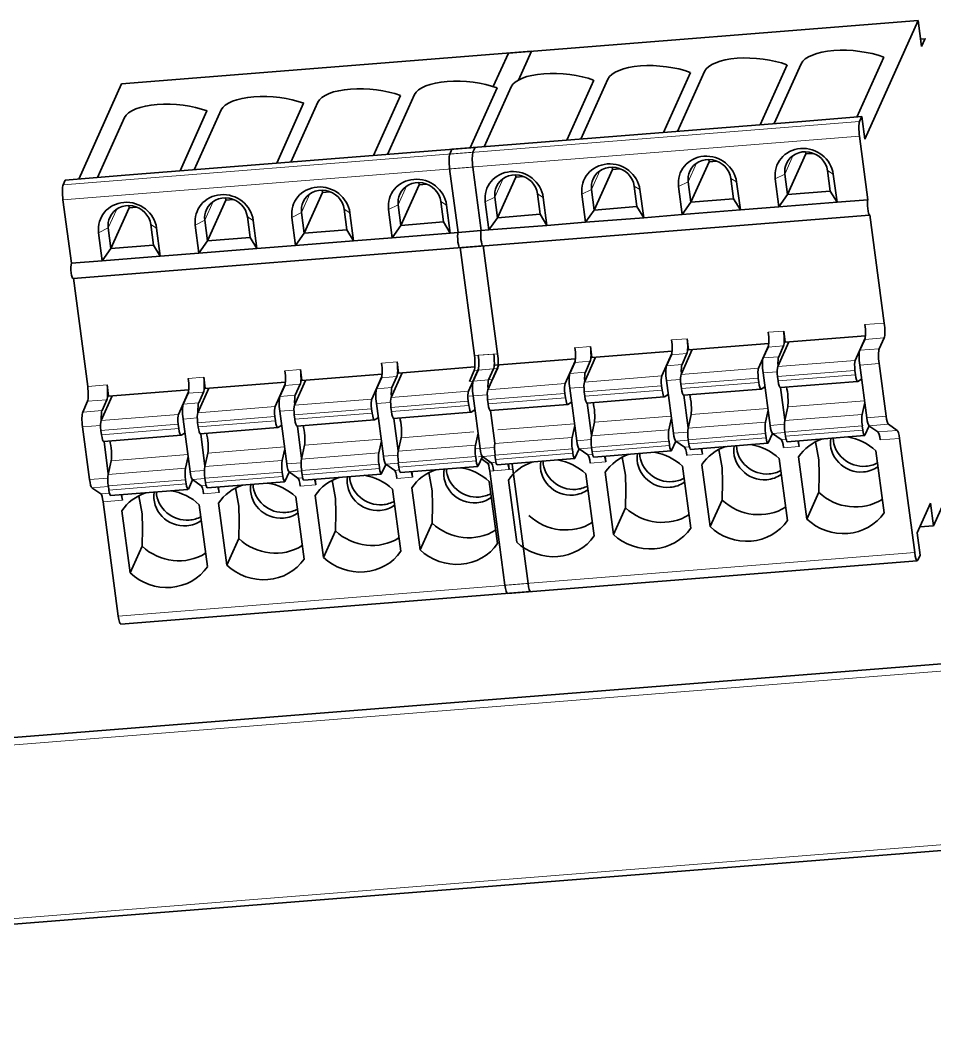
# Model space of a CAD drawing. Extents: x 0 to 297, y 0 to 210.
# Drawn here: x 199.45 to 211.06, y 67.1 to 80.03 of the extents above; entities that cross this region are included whole.
import ezdxf

# ---------------------------------------------------------------- set-up
doc = ezdxf.new("R2010")
doc.units = 0

msp = doc.modelspace()

# ---------------------------------------------------------------- linework, layer by layer
at = {"color": 7, "lineweight": 35, "ltscale": 0.130571}
for p, q in [((210.855, 80.035), (205.649, 79.62)), ((205.944, 79.644), (200.737, 79.23)), ((205.031, 77.147), (210.237, 77.561)), ((200.119, 76.756), (205.325, 77.17)), ((205.638, 72.757), (210.844, 73.172)), ((200.726, 72.367), (205.932, 72.781))]:
    msp.add_line(p, q, dxfattribs=at)
at = {"color": 7, "lineweight": 35, "ltscale": 0.041327}
msp.add_line((210.855, 80.035), (210.177, 78.527), dxfattribs=at)
at = {"color": 7, "lineweight": 35, "ltscale": 0.00837}
msp.add_line((210.855, 80.035), (210.899, 79.703), dxfattribs=at)
at = {"color": 7, "lineweight": 35, "ltscale": 0.001532}
msp.add_line((210.887, 79.798), (210.948, 79.802), dxfattribs=at)
at = {"color": 7, "lineweight": 13, "ltscale": 0.001335}
msp.add_line((210.888, 79.791), (210.941, 79.795), dxfattribs=at)
at = {"color": 7, "lineweight": 35, "ltscale": 0.00253}
msp.add_line((210.941, 79.795), (210.899, 79.703), dxfattribs=at)
at = {"color": 7, "lineweight": 35, "ltscale": 0.01169}
msp.add_line((205.649, 79.62), (205.457, 79.194), dxfattribs=at)
at = {"color": 7, "lineweight": 35, "ltscale": 0.010047}
msp.add_line((205.944, 79.644), (205.779, 79.277), dxfattribs=at)
at = {"color": 7, "lineweight": 35, "ltscale": 0.020871}
for p, q in [((210.417, 79.568), (210.074, 78.807)), ((209.189, 79.47), (208.846, 78.709)), ((209.025, 78.723), (209.368, 79.484)), ((206.733, 79.275), (206.39, 78.513)), ((206.57, 78.528), (206.912, 79.289)), ((207.961, 79.372), (207.618, 78.611)), ((207.797, 78.625), (208.14, 79.387)), ((205.505, 79.177), (205.163, 78.416)), ((205.342, 78.43), (205.684, 79.191)), ((204.277, 79.079), (203.935, 78.318)), ((204.114, 78.332), (204.456, 79.094)), ((201.658, 78.137), (202, 78.898)), ((203.049, 78.982), (202.707, 78.22)), ((202.886, 78.235), (203.228, 78.996)), ((200.43, 78.039), (200.772, 78.801)), ((201.821, 78.884), (201.479, 78.123))]:
    msp.add_line(p, q, dxfattribs=at)
at = {"color": 7, "lineweight": 35, "ltscale": 0.033153}
msp.add_line((200.737, 79.23), (200.193, 78.02), dxfattribs=at)
at = {"color": 7, "lineweight": 35, "ltscale": 0.019093}
for p, q in [((210.139, 78.812), (209.378, 78.751)), ((205.227, 78.421), (204.466, 78.36)), ((205.694, 78.458), (204.933, 78.397)), ((200.782, 78.067), (200.021, 78.007))]:
    msp.add_line(p, q, dxfattribs=at)
at = {"color": 7, "lineweight": 35, "ltscale": 0.001687}
for p, q in [((210.111, 78.75), (210.139, 78.812)), ((204.933, 78.397), (204.905, 78.336)), ((205.2, 78.359), (205.227, 78.421)), ((200.021, 78.007), (199.993, 77.945)), ((210.879, 73.241), (210.851, 73.179))]:
    msp.add_line(p, q, dxfattribs=at)
at = {"color": 7, "lineweight": 35, "ltscale": 0.007175}
for p, q in [((210.177, 78.527), (210.139, 78.812)), ((210.879, 73.241), (210.841, 73.525))]:
    msp.add_line(p, q, dxfattribs=at)
at = {"color": 7, "lineweight": 13, "ltscale": 0.130571}
for p, q in [((204.905, 78.336), (210.111, 78.75)), ((204.903, 78.148), (210.11, 78.562)), ((199.993, 77.945), (205.2, 78.359)), ((199.991, 77.757), (205.198, 78.171)), ((210.811, 73.275), (205.605, 72.861)), ((205.9, 72.884), (200.693, 72.47))]:
    msp.add_line(p, q, dxfattribs=at)
at = {"color": 7, "lineweight": 35, "ltscale": 0.030795}
for p, q in [((208.15, 78.653), (206.922, 78.556)), ((209.378, 78.751), (208.15, 78.653)), ((206.922, 78.556), (205.694, 78.458)), ((203.238, 78.263), (202.01, 78.165)), ((204.466, 78.36), (203.238, 78.263)), ((202.01, 78.165), (200.782, 78.067))]:
    msp.add_line(p, q, dxfattribs=at)
at = {"color": 7, "lineweight": 35, "ltscale": 0.020328}
for p, q in [((210.217, 77.756), (210.11, 78.562)), ((204.903, 78.148), (205.01, 77.342)), ((205.305, 77.365), (205.198, 78.171)), ((199.991, 77.757), (200.098, 76.951))]:
    msp.add_line(p, q, dxfattribs=at)
at = {"color": 7, "lineweight": 35, "ltscale": 0.014142}
for p, q in [((207.969, 77.724), (208.201, 78.24)), ((209.197, 77.822), (209.429, 78.338)), ((206.741, 77.626), (206.973, 78.142)), ((205.513, 77.529), (205.745, 78.045)), ((204.285, 77.431), (204.517, 77.947)), ((201.829, 77.236), (202.061, 77.751)), ((203.057, 77.333), (203.289, 77.849)), ((200.601, 77.138), (200.833, 77.654))]:
    msp.add_line(p, q, dxfattribs=at)
at = {"color": 7, "lineweight": 35, "ltscale": 0.000706914}
for p, q in [((208.197, 78.268), (208.201, 78.24)), ((209.425, 78.366), (209.429, 78.338)), ((205.741, 78.073), (205.745, 78.045)), ((204.513, 77.975), (204.517, 77.947)), ((202.057, 77.78), (202.061, 77.751)), ((200.829, 77.682), (200.833, 77.654))]:
    msp.add_line(p, q, dxfattribs=at)
at = {"color": 7, "lineweight": 35, "ltscale": 0.002438}
for p, q in [((208.201, 78.24), (208.298, 78.248)), ((209.429, 78.338), (209.526, 78.345)), ((206.973, 78.142), (207.07, 78.15)), ((205.745, 78.045), (205.842, 78.052)), ((203.289, 77.849), (203.386, 77.857)), ((204.517, 77.947), (204.614, 77.955)), ((202.061, 77.751), (202.158, 77.759)), ((200.833, 77.654), (200.93, 77.662))]:
    msp.add_line(p, q, dxfattribs=at)
at = {"color": 7, "lineweight": 13, "ltscale": 0.006523}
for p, q in [((209.269, 78.321), (209.162, 78.083)), ((206.813, 78.125), (206.706, 77.887)), ((208.041, 78.223), (207.934, 77.985)), ((205.585, 78.027), (205.478, 77.789)), ((204.357, 77.93), (204.25, 77.692)), ((201.901, 77.734), (201.794, 77.496)), ((203.129, 77.832), (203.022, 77.594)), ((200.674, 77.637), (200.566, 77.399))]:
    msp.add_line(p, q, dxfattribs=at)
at = {"color": 7, "lineweight": 35, "ltscale": 0.000706725}
msp.add_line((206.969, 78.17), (206.973, 78.142), dxfattribs=at)
at = {"color": 7, "lineweight": 13, "ltscale": 0.002177}
for p, q in [((209.776, 78.08), (209.702, 78.126)), ((208.548, 77.982), (208.474, 78.028)), ((207.321, 77.885), (207.246, 77.93)), ((204.865, 77.689), (204.79, 77.735)), ((206.093, 77.787), (206.018, 77.832)), ((203.637, 77.592), (203.563, 77.637)), ((202.409, 77.494), (202.335, 77.539)), ((201.181, 77.396), (201.107, 77.442))]:
    msp.add_line(p, q, dxfattribs=at)
at = {"color": 7, "lineweight": 35, "ltscale": 0.006577}
for p, q in [((209.737, 77.865), (209.702, 78.126)), ((207.969, 77.724), (207.934, 77.985)), ((208.509, 77.767), (208.474, 78.028)), ((209.197, 77.822), (209.162, 78.083)), ((206.741, 77.626), (206.706, 77.887)), ((207.281, 77.669), (207.246, 77.93)), ((204.825, 77.474), (204.79, 77.735)), ((205.513, 77.529), (205.478, 77.789)), ((206.053, 77.572), (206.018, 77.832)), ((203.057, 77.333), (203.022, 77.594)), ((203.597, 77.376), (203.563, 77.637)), ((204.285, 77.431), (204.25, 77.692)), ((201.829, 77.236), (201.794, 77.496)), ((202.369, 77.279), (202.335, 77.539)), ((201.141, 77.181), (201.107, 77.442))]:
    msp.add_line(p, q, dxfattribs=at)
at = {"color": 7, "lineweight": 13, "ltscale": 0.003416}
for p, q in [((207.934, 77.985), (207.812, 77.924)), ((209.162, 78.083), (209.04, 78.021)), ((206.706, 77.887), (206.584, 77.826)), ((205.478, 77.789), (205.356, 77.728)), ((203.022, 77.594), (202.9, 77.533)), ((204.25, 77.692), (204.128, 77.631)), ((201.794, 77.496), (201.672, 77.435)), ((200.566, 77.399), (200.444, 77.338))]:
    msp.add_line(p, q, dxfattribs=at)
at = {"color": 7, "lineweight": 35, "ltscale": 0.008968}
for p, q in [((208.548, 77.982), (208.596, 77.627)), ((209.087, 77.666), (209.04, 78.021)), ((209.776, 78.08), (209.824, 77.724)), ((207.321, 77.885), (207.368, 77.529)), ((207.859, 77.568), (207.812, 77.924)), ((205.403, 77.373), (205.356, 77.728)), ((206.093, 77.787), (206.14, 77.431)), ((206.631, 77.47), (206.584, 77.826)), ((203.637, 77.592), (203.684, 77.236)), ((204.175, 77.275), (204.128, 77.631)), ((204.865, 77.689), (204.912, 77.334)), ((202.409, 77.494), (202.456, 77.138)), ((202.947, 77.177), (202.9, 77.533)), ((200.491, 76.982), (200.444, 77.338)), ((201.181, 77.396), (201.228, 77.041)), ((201.719, 77.08), (201.672, 77.435))]:
    msp.add_line(p, q, dxfattribs=at)
at = {"color": 7, "lineweight": 35, "ltscale": 0.000706675}
msp.add_line((203.285, 77.877), (203.289, 77.849), dxfattribs=at)
at = {"color": 7, "lineweight": 35, "ltscale": 0.01355}
for p, q in [((209.737, 77.865), (209.197, 77.822)), ((208.509, 77.767), (207.969, 77.724)), ((207.281, 77.669), (206.741, 77.626)), ((204.825, 77.474), (204.285, 77.431)), ((206.053, 77.572), (205.513, 77.529)), ((203.597, 77.376), (203.057, 77.333)), ((202.369, 77.279), (201.829, 77.236)), ((201.141, 77.181), (200.601, 77.138))]:
    msp.add_line(p, q, dxfattribs=at)
at = {"color": 7, "lineweight": 35, "ltscale": 0.004125}
for p, q in [((209.824, 77.724), (209.737, 77.865)), ((208.596, 77.627), (208.509, 77.767)), ((207.368, 77.529), (207.281, 77.669)), ((204.912, 77.334), (204.825, 77.474)), ((206.14, 77.431), (206.053, 77.572)), ((203.684, 77.236), (203.597, 77.376)), ((202.456, 77.138), (202.369, 77.279)), ((201.228, 77.041), (201.141, 77.181))]:
    msp.add_line(p, q, dxfattribs=at)
at = {"color": 7, "lineweight": 35, "ltscale": 0.004765}
for p, q in [((207.969, 77.724), (207.859, 77.568)), ((209.197, 77.822), (209.087, 77.666)), ((206.741, 77.626), (206.631, 77.47)), ((205.513, 77.529), (205.403, 77.373)), ((203.057, 77.333), (202.947, 77.177)), ((204.285, 77.431), (204.175, 77.275)), ((201.829, 77.236), (201.719, 77.08)), ((200.601, 77.138), (200.491, 76.982))]:
    msp.add_line(p, q, dxfattribs=at)
at = {"color": 7, "lineweight": 35, "ltscale": 0.018477}
for p, q in [((209.824, 77.724), (209.087, 77.666)), ((208.596, 77.627), (207.859, 77.568)), ((207.368, 77.529), (206.631, 77.47)), ((204.912, 77.334), (204.175, 77.275)), ((206.14, 77.431), (205.403, 77.373)), ((203.684, 77.236), (202.947, 77.177)), ((202.456, 77.138), (201.719, 77.08)), ((201.228, 77.041), (200.491, 76.982))]:
    msp.add_line(p, q, dxfattribs=at)
at = {"color": 7, "lineweight": 35, "ltscale": 0.009854}
for p, q in [((209.824, 77.724), (210.217, 77.756)), ((204.912, 77.334), (205.305, 77.365)), ((205.01, 77.342), (205.403, 77.373))]:
    msp.add_line(p, q, dxfattribs=at)
at = {"color": 7, "lineweight": 35, "ltscale": 0.012318}
for p, q in [((208.596, 77.627), (209.087, 77.666)), ((206.14, 77.431), (206.631, 77.47)), ((207.368, 77.529), (207.859, 77.568)), ((203.684, 77.236), (204.175, 77.275)), ((201.228, 77.041), (201.719, 77.08)), ((202.456, 77.138), (202.947, 77.177))]:
    msp.add_line(p, q, dxfattribs=at)
at = {"color": 7, "lineweight": 35, "ltscale": 0.034677}
for p, q in [((210.242, 77.566), (210.424, 76.191)), ((205.218, 75.777), (205.035, 77.152)), ((205.33, 77.175), (205.513, 75.8)), ((200.306, 75.386), (200.124, 76.761))]:
    msp.add_line(p, q, dxfattribs=at)
at = {"color": 7, "lineweight": 35, "ltscale": 0.006576}
msp.add_line((200.601, 77.138), (200.566, 77.399), dxfattribs=at)
at = {"color": 7, "lineweight": 35, "ltscale": 0.009855}
msp.add_line((200.098, 76.951), (200.491, 76.982), dxfattribs=at)
at = {"color": 7, "lineweight": 13, "ltscale": 0.006159}
for p, q in [((210.179, 76.172), (210.424, 76.191)), ((210.177, 75.983), (210.422, 76.003)), ((205.463, 75.796), (205.218, 75.777)), ((205.267, 75.781), (205.513, 75.8)), ((210.36, 75.864), (210.115, 75.845)), ((210.113, 75.656), (210.358, 75.676)), ((205.462, 75.608), (205.216, 75.588)), ((205.265, 75.592), (205.511, 75.612)), ((200.552, 75.406), (200.306, 75.386)), ((205.154, 75.45), (205.399, 75.47)), ((205.448, 75.473), (205.203, 75.454)), ((200.55, 75.217), (200.304, 75.198)), ((200.242, 75.059), (200.488, 75.079)), ((210.447, 75.008), (210.201, 74.988)), ((210.23, 74.886), (210.476, 74.905)), ((210.344, 74.808), (210.59, 74.828)), ((210.373, 74.706), (210.619, 74.725)), ((205.412, 74.311), (205.658, 74.331)), ((205.462, 74.315), (205.707, 74.335)), ((200.501, 73.92), (200.746, 73.94))]:
    msp.add_line(p, q, dxfattribs=at)
at = {"color": 7, "lineweight": 13, "ltscale": 0.004927}
for p, q in [((209.147, 76.089), (208.951, 76.074)), ((207.919, 75.992), (207.723, 75.976)), ((206.691, 75.894), (206.495, 75.878)), ((207.917, 75.803), (207.721, 75.788)), ((209.145, 75.901), (208.949, 75.885)), ((204.236, 75.699), (204.039, 75.683)), ((206.689, 75.706), (206.493, 75.69)), ((207.659, 75.649), (207.855, 75.665)), ((208.887, 75.747), (209.083, 75.763)), ((203.008, 75.601), (202.811, 75.585)), ((206.431, 75.552), (206.627, 75.567)), ((201.78, 75.503), (201.583, 75.488)), ((203.006, 75.413), (202.809, 75.397)), ((204.234, 75.51), (204.037, 75.495)), ((201.778, 75.315), (201.581, 75.299)), ((202.747, 75.259), (202.943, 75.274)), ((203.975, 75.356), (204.171, 75.372)), ((201.519, 75.161), (201.716, 75.176)), ((209.145, 74.608), (209.342, 74.624)), ((207.917, 74.511), (208.114, 74.526)), ((206.689, 74.413), (206.886, 74.428)), ((204.234, 74.217), (204.43, 74.233)), ((203.006, 74.12), (203.202, 74.135)), ((201.778, 74.022), (201.974, 74.038))]:
    msp.add_line(p, q, dxfattribs=at)
at = {"color": 7, "lineweight": 35, "ltscale": 0.003587}
for p, q in [((209.147, 76.089), (209.166, 75.947)), ((207.919, 75.992), (207.938, 75.85)), ((206.691, 75.894), (206.71, 75.752)), ((204.236, 75.699), (204.254, 75.556)), ((203.008, 75.601), (203.026, 75.459)), ((200.552, 75.406), (200.571, 75.263)), ((201.78, 75.503), (201.799, 75.361))]:
    msp.add_line(p, q, dxfattribs=at)
at = {"color": 7, "lineweight": 35, "ltscale": 0.02555}
for p, q in [((208.957, 75.931), (207.938, 75.85)), ((210.185, 76.028), (209.166, 75.947)), ((207.729, 75.833), (206.71, 75.752)), ((204.045, 75.54), (203.026, 75.459)), ((202.817, 75.442), (201.799, 75.361)), ((201.589, 75.344), (200.571, 75.263))]:
    msp.add_line(p, q, dxfattribs=at)
at = {"color": 7, "lineweight": 35, "ltscale": 0.008612}
for p, q in [((209.071, 75.637), (209.212, 75.951)), ((207.843, 75.539), (207.984, 75.853)), ((205.387, 75.344), (205.528, 75.658)), ((206.756, 75.756), (206.615, 75.441)), ((204.159, 75.246), (204.3, 75.56)), ((202.931, 75.148), (203.073, 75.462)), ((200.475, 74.953), (200.617, 75.267)), ((201.845, 75.365), (201.703, 75.051))]:
    msp.add_line(p, q, dxfattribs=at)
at = {"color": 7, "lineweight": 35, "ltscale": 0.007815}
for p, q in [((210.053, 75.715), (210.181, 76)), ((207.597, 75.52), (207.726, 75.805)), ((208.825, 75.617), (208.953, 75.902)), ((206.369, 75.422), (206.498, 75.707)), ((205.141, 75.324), (205.27, 75.609)), ((202.686, 75.129), (202.814, 75.414)), ((203.914, 75.226), (204.042, 75.511)), ((201.458, 75.031), (201.586, 75.316))]:
    msp.add_line(p, q, dxfattribs=at)
at = {"color": 7, "lineweight": 35, "ltscale": 0.003795}
for p, q in [((210.177, 75.983), (210.115, 75.845)), ((210.422, 76.003), (210.36, 75.864)), ((207.721, 75.788), (207.659, 75.649)), ((207.855, 75.665), (207.917, 75.803)), ((209.083, 75.763), (209.145, 75.901)), ((206.627, 75.567), (206.689, 75.706)), ((205.265, 75.592), (205.203, 75.454)), ((205.399, 75.47), (205.462, 75.608)), ((205.511, 75.612), (205.448, 75.473)), ((202.809, 75.397), (202.747, 75.259)), ((202.943, 75.274), (203.006, 75.413)), ((204.037, 75.495), (203.975, 75.356)), ((204.171, 75.372), (204.234, 75.51)), ((201.581, 75.299), (201.519, 75.161)), ((201.716, 75.176), (201.778, 75.315)), ((200.242, 75.059), (200.304, 75.198))]:
    msp.add_line(p, q, dxfattribs=at)
at = {"color": 7, "lineweight": 35, "ltscale": 0.003796}
for p, q in [((208.949, 75.885), (208.887, 75.747)), ((206.493, 75.69), (206.431, 75.552)), ((205.154, 75.45), (205.216, 75.588)), ((200.488, 75.079), (200.55, 75.217))]:
    msp.add_line(p, q, dxfattribs=at)
at = {"color": 7, "lineweight": 35, "ltscale": 0.025549}
msp.add_line((206.501, 75.735), (205.482, 75.654), dxfattribs=at)
at = {"color": 7, "lineweight": 13, "ltscale": 0.024636}
for p, q in [((209.071, 75.637), (210.053, 75.715)), ((207.843, 75.539), (208.825, 75.617)), ((209.07, 75.511), (210.052, 75.589)), ((209.077, 75.457), (210.059, 75.535)), ((205.387, 75.344), (206.369, 75.422)), ((206.614, 75.316), (207.596, 75.394)), ((206.615, 75.441), (207.597, 75.52)), ((207.842, 75.413), (208.824, 75.492)), ((207.849, 75.359), (208.831, 75.437)), ((204.159, 75.246), (205.141, 75.324)), ((205.386, 75.218), (206.368, 75.296)), ((206.621, 75.261), (207.603, 75.34)), ((202.931, 75.148), (203.914, 75.226)), ((204.158, 75.12), (205.14, 75.199)), ((204.165, 75.066), (205.147, 75.144)), ((205.393, 75.164), (206.375, 75.242)), ((200.475, 74.953), (201.458, 75.031)), ((201.703, 75.051), (202.686, 75.129)), ((202.93, 75.023), (203.912, 75.101)), ((202.937, 74.968), (203.919, 75.046)), ((210.144, 75.031), (209.161, 74.953)), ((200.474, 74.827), (201.456, 74.905)), ((201.702, 74.925), (202.684, 75.003)), ((201.709, 74.871), (202.692, 74.949)), ((208.916, 74.933), (207.933, 74.855)), ((210.145, 74.885), (209.163, 74.807)), ((200.481, 74.773), (201.464, 74.851)), ((207.688, 74.836), (206.705, 74.757)), ((208.917, 74.787), (207.935, 74.709)), ((210.153, 74.831), (209.17, 74.753)), ((205.232, 74.64), (204.25, 74.562)), ((206.46, 74.738), (205.477, 74.66)), ((207.69, 74.69), (206.707, 74.612)), ((207.697, 74.635), (206.714, 74.557)), ((208.925, 74.733), (207.942, 74.655)), ((204.004, 74.542), (203.022, 74.464)), ((205.234, 74.494), (204.251, 74.416)), ((206.462, 74.592), (205.479, 74.514)), ((206.469, 74.538), (205.486, 74.459)), ((202.776, 74.445), (201.794, 74.367)), ((204.006, 74.397), (203.023, 74.318)), ((205.241, 74.44), (204.259, 74.362)), ((201.548, 74.347), (200.566, 74.269)), ((202.778, 74.299), (201.795, 74.221)), ((202.785, 74.244), (201.803, 74.166)), ((204.013, 74.342), (203.031, 74.264)), ((201.55, 74.201), (200.568, 74.123)), ((201.557, 74.147), (200.575, 74.069))]:
    msp.add_line(p, q, dxfattribs=at)
at = {"color": 7, "lineweight": 35, "ltscale": 0.016853}
for p, q in [((210.113, 75.656), (210.201, 74.988)), ((210.358, 75.676), (210.447, 75.008)), ((208.973, 74.89), (208.885, 75.559)), ((207.745, 74.793), (207.657, 75.461)), ((205.201, 75.266), (205.29, 74.597)), ((206.518, 74.695), (206.429, 75.363)), ((204.062, 74.5), (203.973, 75.168)), ((202.834, 74.402), (202.745, 75.07)), ((201.606, 74.304), (201.517, 74.972)), ((200.329, 74.203), (200.24, 74.871))]:
    msp.add_line(p, q, dxfattribs=at)
at = {"color": 7, "lineweight": 35, "ltscale": 0.024317}
msp.add_line((205.224, 75.634), (204.254, 75.556), dxfattribs=at)
at = {"color": 7, "lineweight": 13, "ltscale": 0.004516}
for p, q in [((208.885, 75.559), (209.065, 75.573)), ((207.657, 75.461), (207.837, 75.475)), ((205.201, 75.266), (205.381, 75.28)), ((206.429, 75.363), (206.609, 75.378)), ((203.973, 75.168), (204.153, 75.182)), ((202.745, 75.07), (202.925, 75.084)), ((201.517, 74.972), (201.697, 74.987))]:
    msp.add_line(p, q, dxfattribs=at)
at = {"color": 7, "lineweight": 35, "ltscale": 0.001372}
for p, q in [((210.059, 75.535), (210.052, 75.589)), ((207.603, 75.34), (207.596, 75.394)), ((207.842, 75.413), (207.849, 75.359)), ((208.831, 75.437), (208.824, 75.492)), ((209.07, 75.511), (209.077, 75.457)), ((206.375, 75.242), (206.368, 75.296)), ((206.614, 75.316), (206.621, 75.261)), ((205.386, 75.218), (205.393, 75.164)), ((202.93, 75.023), (202.937, 74.968)), ((203.919, 75.046), (203.912, 75.101)), ((204.158, 75.12), (204.165, 75.066)), ((201.702, 74.925), (201.709, 74.871)), ((202.692, 74.949), (202.684, 75.003)), ((210.153, 74.831), (210.145, 74.885)), ((208.925, 74.733), (208.917, 74.787)), ((209.163, 74.807), (209.17, 74.753)), ((207.697, 74.635), (207.69, 74.69)), ((207.935, 74.709), (207.942, 74.655)), ((205.479, 74.514), (205.486, 74.459)), ((206.469, 74.538), (206.462, 74.592)), ((206.707, 74.612), (206.714, 74.557)), ((204.013, 74.342), (204.006, 74.397)), ((202.785, 74.244), (202.778, 74.299)), ((203.023, 74.318), (203.031, 74.264)), ((201.557, 74.147), (201.55, 74.201)), ((201.795, 74.221), (201.803, 74.166))]:
    msp.add_line(p, q, dxfattribs=at)
at = {"color": 7, "lineweight": 35, "ltscale": 0.024636}
for p, q in [((209.104, 75.371), (210.086, 75.449)), ((207.876, 75.273), (208.858, 75.351)), ((205.42, 75.078), (206.403, 75.156)), ((206.648, 75.175), (207.63, 75.253)), ((204.192, 74.98), (205.175, 75.058)), ((202.964, 74.882), (203.947, 74.96)), ((200.509, 74.687), (201.491, 74.765)), ((201.736, 74.784), (202.719, 74.863)), ((209.192, 74.684), (210.174, 74.762)), ((207.964, 74.586), (208.946, 74.664)), ((206.736, 74.488), (207.719, 74.566)), ((204.28, 74.293), (205.263, 74.371)), ((205.508, 74.391), (206.491, 74.469)), ((203.052, 74.195), (204.035, 74.273)), ((201.824, 74.097), (202.807, 74.176)), ((200.597, 74), (201.579, 74.078))]:
    msp.add_line(p, q, dxfattribs=at)
at = {"color": 7, "lineweight": 35, "ltscale": 0.0014}
for p, q in [((210.136, 75.478), (210.088, 75.449)), ((207.68, 75.282), (207.632, 75.254)), ((208.908, 75.38), (208.86, 75.352)), ((206.453, 75.185), (206.404, 75.156)), ((205.225, 75.087), (205.176, 75.059)), ((202.769, 74.891), (202.72, 74.863)), ((203.997, 74.989), (203.948, 74.961)), ((201.541, 74.794), (201.493, 74.765))]:
    msp.add_line(p, q, dxfattribs=at)
at = {"color": 7, "lineweight": 13, "ltscale": 0.005748}
for p, q in [((205.152, 75.262), (205.381, 75.28)), ((200.24, 74.871), (200.469, 74.889))]:
    msp.add_line(p, q, dxfattribs=at)
at = {"color": 7, "lineweight": 35, "ltscale": 0.010368}
for p, q in [((207.935, 74.862), (207.88, 75.273)), ((209.163, 74.96), (209.108, 75.371)), ((206.707, 74.764), (206.652, 75.176)), ((205.479, 74.667), (205.424, 75.078)), ((203.023, 74.471), (202.969, 74.882)), ((204.251, 74.569), (204.196, 74.98)), ((201.795, 74.374), (201.741, 74.785)), ((200.567, 74.276), (200.513, 74.687))]:
    msp.add_line(p, q, dxfattribs=at)
at = {"color": 7, "lineweight": 13}
for p, q in [((253.482, 75.137), (180.789, 69.353)), ((181.079, 67.172), (253.772, 72.955))]:
    msp.add_line(p, q, dxfattribs=at)
at = {"color": 7, "lineweight": 35, "ltscale": 0.001371}
for p, q in [((205.147, 75.144), (205.14, 75.199)), ((201.464, 74.851), (201.456, 74.905)), ((200.474, 74.827), (200.481, 74.773)), ((205.241, 74.44), (205.234, 74.494)), ((204.251, 74.416), (204.259, 74.362)), ((200.568, 74.123), (200.575, 74.069))]:
    msp.add_line(p, q, dxfattribs=at)
at = {"color": 7, "lineweight": 13, "ltscale": 0.02444}
for p, q in [((210.173, 75.204), (209.198, 75.126)), ((207.717, 75.008), (206.742, 74.931)), ((208.945, 75.106), (207.97, 75.028)), ((206.489, 74.91), (205.514, 74.833)), ((202.805, 74.617), (201.831, 74.54)), ((204.033, 74.715), (203.059, 74.638)), ((201.577, 74.52), (200.603, 74.442))]:
    msp.add_line(p, q, dxfattribs=at)
at = {"color": 7, "lineweight": 35, "ltscale": 0.003846}
for p, q in [((210.144, 75.031), (210.176, 75.181)), ((208.916, 74.933), (208.948, 75.084)), ((206.46, 74.738), (206.492, 74.888)), ((207.688, 74.836), (207.72, 74.986)), ((205.232, 74.64), (205.264, 74.791)), ((202.776, 74.445), (202.808, 74.595))]:
    msp.add_line(p, q, dxfattribs=at)
at = {"color": 7, "lineweight": 35, "ltscale": 0.004429}
for p, q in [((207.97, 75.028), (207.933, 74.855)), ((206.742, 74.931), (206.705, 74.757)), ((203.059, 74.638), (203.022, 74.464)), ((204.286, 74.735), (204.25, 74.562)), ((201.831, 74.54), (201.794, 74.367)), ((200.603, 74.442), (200.566, 74.269))]:
    msp.add_line(p, q, dxfattribs=at)
at = {"color": 7, "lineweight": 35, "ltscale": 0.004428}
msp.add_line((209.198, 75.126), (209.161, 74.953), dxfattribs=at)
at = {"color": 7, "lineweight": 35}
for p, q in [((249.786, 74.938), (184.46, 69.741)), ((253.793, 72.887), (181.1, 67.103))]:
    msp.add_line(p, q, dxfattribs=at)
at = {"color": 7, "lineweight": 13, "ltscale": 0.004604}
for p, q in [((209.157, 74.905), (208.973, 74.89)), ((207.929, 74.807), (207.745, 74.793)), ((206.701, 74.71), (206.518, 74.695)), ((204.245, 74.514), (204.062, 74.5)), ((205.473, 74.612), (205.29, 74.597)), ((203.017, 74.416), (202.834, 74.402)), ((201.789, 74.319), (201.606, 74.304))]:
    msp.add_line(p, q, dxfattribs=at)
at = {"color": 7, "lineweight": 35, "ltscale": 0.003235}
for p, q in [((210.179, 74.767), (210.232, 74.885)), ((208.951, 74.669), (209.004, 74.787)), ((206.495, 74.474), (206.548, 74.592)), ((204.039, 74.278), (204.092, 74.396)), ((202.865, 74.298), (202.811, 74.18)), ((201.584, 74.083), (201.637, 74.201))]:
    msp.add_line(p, q, dxfattribs=at)
at = {"color": 7, "lineweight": 35, "ltscale": 0.003442}
for p, q in [((210.23, 74.886), (210.344, 74.808)), ((210.476, 74.905), (210.59, 74.828)), ((209.116, 74.71), (209.003, 74.788)), ((207.888, 74.613), (207.775, 74.69)), ((205.319, 74.495), (205.432, 74.417)), ((206.66, 74.515), (206.547, 74.593)), ((204.205, 74.32), (204.091, 74.397)), ((202.977, 74.222), (202.863, 74.3)), ((200.472, 74.023), (200.358, 74.1)), ((201.749, 74.124), (201.635, 74.202))]:
    msp.add_line(p, q, dxfattribs=at)
at = {"color": 7, "lineweight": 35, "ltscale": 0.034791}
msp.add_line((211.048, 73.617), (211.619, 74.886), dxfattribs=at)
at = {"color": 7, "lineweight": 13, "ltscale": 0.023208}
msp.add_line((205.212, 74.809), (204.286, 74.735), dxfattribs=at)
at = {"color": 7, "lineweight": 13, "ltscale": 0.004046}
for p, q in [((209.164, 74.801), (209.003, 74.788)), ((207.936, 74.703), (207.775, 74.69)), ((205.319, 74.495), (205.48, 74.508)), ((203.024, 74.312), (202.863, 74.3))]:
    msp.add_line(p, q, dxfattribs=at)
at = {"color": 7, "lineweight": 35, "ltscale": 0.003845}
for p, q in [((204.004, 74.542), (204.036, 74.693)), ((201.548, 74.347), (201.58, 74.497))]:
    msp.add_line(p, q, dxfattribs=at)
at = {"color": 7, "lineweight": 35, "ltscale": 0.003236}
for p, q in [((207.776, 74.689), (207.723, 74.571)), ((205.267, 74.376), (205.32, 74.494))]:
    msp.add_line(p, q, dxfattribs=at)
at = {"color": 7, "lineweight": 13, "ltscale": 0.001521}
for p, q in [((207.888, 74.613), (207.949, 74.618)), ((209.116, 74.71), (209.177, 74.715)), ((206.66, 74.515), (206.721, 74.52)), ((205.432, 74.417), (205.493, 74.422)), ((204.205, 74.32), (204.265, 74.325)), ((201.749, 74.124), (201.809, 74.129)), ((202.977, 74.222), (203.037, 74.227))]:
    msp.add_line(p, q, dxfattribs=at)
at = {"color": 7, "lineweight": 35, "ltscale": 0.001789}
for p, q in [((209.332, 74.695), (209.342, 74.624)), ((206.877, 74.499), (206.886, 74.428)), ((208.104, 74.597), (208.114, 74.526)), ((205.649, 74.402), (205.658, 74.331)), ((204.421, 74.304), (204.43, 74.233)), ((201.965, 74.109), (201.974, 74.038)), ((203.193, 74.206), (203.202, 74.135)), ((200.737, 74.011), (200.746, 73.94))]:
    msp.add_line(p, q, dxfattribs=at)
at = {"color": 7, "lineweight": 35, "ltscale": 0.036577}
for p, q in [((210.619, 74.725), (210.811, 73.275)), ((205.605, 72.861), (205.412, 74.311)), ((205.707, 74.335), (205.9, 72.884)), ((200.693, 72.47), (200.501, 73.92))]:
    msp.add_line(p, q, dxfattribs=at)
at = {"color": 7, "lineweight": 13, "ltscale": 0.005836}
for p, q in [((205.241, 74.593), (205.473, 74.612)), ((200.329, 74.203), (200.562, 74.221))]:
    msp.add_line(p, q, dxfattribs=at)
at = {"color": 7, "lineweight": 13, "ltscale": 0.005277}
for p, q in [((205.27, 74.491), (205.48, 74.508)), ((200.358, 74.1), (200.568, 74.117))]:
    msp.add_line(p, q, dxfattribs=at)
at = {"color": 7, "lineweight": 13, "ltscale": 0.004045}
for p, q in [((206.708, 74.606), (206.547, 74.593)), ((204.252, 74.41), (204.091, 74.397)), ((201.796, 74.215), (201.635, 74.202))]:
    msp.add_line(p, q, dxfattribs=at)
at = {"color": 7, "lineweight": 35, "ltscale": 0.019865}
for p, q in [((209.335, 74.49), (209.439, 73.702)), ((210.422, 73.78), (210.317, 74.568)), ((207.966, 73.585), (207.861, 74.373)), ((208.107, 74.392), (208.211, 73.605)), ((206.738, 73.487), (206.633, 74.275)), ((205.51, 73.39), (205.405, 74.177)), ((205.651, 74.197), (205.756, 73.409)), ((203.054, 73.194), (202.95, 73.982)), ((203.195, 74.001), (203.3, 73.214)), ((204.282, 73.292), (204.177, 74.08)), ((204.423, 74.099), (204.528, 73.311)), ((201.826, 73.097), (201.722, 73.884)), ((201.967, 73.904), (202.072, 73.116)), ((200.739, 73.806), (200.844, 73.018))]:
    msp.add_line(p, q, dxfattribs=at)
at = {"color": 7, "lineweight": 35, "ltscale": 0.002294}
msp.add_line((205.383, 74.413), (205.308, 74.465), dxfattribs=at)
at = {"color": 7, "lineweight": 13, "ltscale": 0.002753}
msp.add_line((205.383, 74.413), (205.493, 74.422), dxfattribs=at)
at = {"color": 7, "lineweight": 35, "ltscale": 0.019866}
for p, q in [((209.194, 73.683), (209.089, 74.47)), ((206.879, 74.295), (206.983, 73.507))]:
    msp.add_line(p, q, dxfattribs=at)
at = {"color": 7, "lineweight": 13, "ltscale": 0.002752}
msp.add_line((200.472, 74.023), (200.581, 74.031), dxfattribs=at)
at = {"color": 7, "lineweight": 35, "ltscale": 0.009277}
for p, q in [((209.439, 73.702), (209.592, 74.041)), ((202.072, 73.116), (202.224, 73.454))]:
    msp.add_line(p, q, dxfattribs=at)
at = {"color": 7, "lineweight": 35, "ltscale": 0.009278}
for p, q in [((206.983, 73.507), (207.136, 73.845)), ((208.211, 73.605), (208.364, 73.943)), ((204.528, 73.311), (204.68, 73.65)), ((203.3, 73.214), (203.452, 73.552)), ((200.844, 73.018), (200.996, 73.357))]:
    msp.add_line(p, q, dxfattribs=at)
at = {"color": 7, "lineweight": 35, "ltscale": 0.010332}
msp.add_line((210.841, 73.525), (211.011, 73.902), dxfattribs=at)
at = {"color": 7, "lineweight": 35, "ltscale": 0.007174}
msp.add_line((211.048, 73.617), (211.011, 73.902), dxfattribs=at)
at = {"color": 7, "lineweight": 35, "ltscale": 0.004312}
msp.add_line((211.048, 73.617), (210.876, 73.604), dxfattribs=at)
at = {"color": 7, "lineweight": 35}
for points in [[(209.592, 74.041), (209.598, 74.27), (209.592, 74.452), (209.552, 74.682)], [(208.364, 73.943), (208.37, 74.173), (208.364, 74.354), (208.324, 74.584)], [(207.136, 73.845), (207.142, 74.075), (207.136, 74.257), (207.096, 74.487)], [(204.68, 73.65), (204.686, 73.88), (204.68, 74.061), (204.641, 74.291)], [(203.452, 73.552), (203.458, 73.782), (203.452, 73.963), (203.413, 74.194)], [(200.996, 73.357), (201.002, 73.586), (200.997, 73.768), (200.957, 73.998)], [(202.224, 73.454), (202.23, 73.684), (202.225, 73.866), (202.185, 74.096)]]:
    msp.add_lwpolyline(points, dxfattribs=at)
for centre, radius, start, end in [((210.235, 77.568), 0.00685, 287.8608, 346.2795), ((207.373, 73.954), 0.601, 108.4852, 145.4419), ((207.391, 73.87), 0.689, 46.9092, 80.6131), ((202.462, 73.563), 0.601, 108.4852, 145.4419), ((202.479, 73.479), 0.689, 46.9092, 80.6131)]:
    msp.add_arc(centre, radius, start, end, dxfattribs=at)
for centre, major_axis, ratio, start_param, end_param in [((210.96, 79.653), (0.012, -0.15), 0.170014, 3.141557, 3.441778), ((210.011, 79.391), (-0.655, 0.053), 0.395246, 4.076858, 6.124749), ((208.783, 79.293), (-0.655, 0.053), 0.395246, 4.076858, 6.124749), ((207.555, 79.196), (-0.655, 0.053), 0.395246, 4.076858, 6.124749), ((205.1, 79), (-0.655, 0.053), 0.395246, 4.076858, 6.124749), ((206.327, 79.098), (-0.655, 0.053), 0.395246, 4.076858, 6.124749), ((203.872, 78.903), (-0.655, 0.053), 0.395246, 4.076858, 6.124749), ((202.644, 78.805), (-0.655, 0.053), 0.395246, 4.076858, 6.124749), ((201.416, 78.707), (-0.655, 0.053), 0.395246, 4.076858, 6.124749), ((210.13, 78.608), (-0.012, 0.15), 0.170014, 0.300185, 1.870981), ((209.408, 78.051), (0.342, -0.154), 0.941374, 0.528165, 3.669757), ((209.432, 78.104), (-0.251, 0.113), 0.941374, 3.669757, 6.283221), ((204.924, 78.194), (0.012, -0.15), 0.170014, 3.441778, 5.012574), ((205.219, 78.217), (-0.012, 0.15), 0.170014, 0.300185, 1.870981), ((208.18, 77.953), (0.342, -0.154), 0.941374, 0.528165, 3.669757), ((208.204, 78.006), (-0.251, 0.113), 0.941374, 3.669757, 6.283226), ((205.724, 77.758), (0.342, -0.154), 0.941374, 0.528165, 3.669757), ((206.952, 77.855), (0.342, -0.154), 0.941374, 0.528165, 3.669757), ((206.976, 77.909), (-0.251, 0.113), 0.941374, 3.669757, 6.283226), ((208.204, 78.006), (-0.251, 0.113), 0.941374, 0.000041, 0.528165), ((209.432, 78.104), (-0.251, 0.113), 0.941374, 0.000036, 0.528165), ((204.496, 77.66), (0.342, -0.154), 0.941374, 0.528165, 3.669757), ((204.52, 77.713), (-0.251, 0.113), 0.941374, 3.669757, 6.283221), ((205.748, 77.811), (-0.251, 0.113), 0.941374, 3.669757, 6.283226), ((206.976, 77.909), (-0.251, 0.113), 0.941374, 0.000041, 0.528165), ((200.012, 77.803), (0.012, -0.15), 0.170014, 3.441778, 5.012574), ((203.268, 77.562), (0.342, -0.154), 0.941374, 0.528165, 3.669757), ((203.292, 77.616), (-0.251, 0.113), 0.941374, 3.669757, 6.283226), ((205.748, 77.811), (-0.251, 0.113), 0.941374, 0.000041, 0.528165), ((200.813, 77.367), (0.342, -0.154), 0.941374, 0.528165, 3.669757), ((202.041, 77.465), (0.342, -0.154), 0.941374, 0.528165, 3.669757), ((202.064, 77.518), (-0.251, 0.113), 0.941374, 3.669757, 6.283226), ((203.292, 77.616), (-0.251, 0.113), 0.941374, 0.000041, 0.528165), ((204.52, 77.713), (-0.251, 0.113), 0.941374, 0.000036, 0.528165), ((210.229, 77.661), (-0.0079, 0.0997), 0.170014, 0.300185, 3.141886), ((200.837, 77.42), (-0.251, 0.113), 0.941374, 3.669757, 6.283226), ((202.064, 77.518), (-0.251, 0.113), 0.941374, 0.000041, 0.528165), ((200.837, 77.42), (-0.251, 0.113), 0.941374, 0.000041, 0.528165), ((205.023, 77.247), (-0.0079, 0.0997), 0.170014, 0.300185, 1.870981), ((205.317, 77.27), (-0.0079, 0.0997), 0.170014, 0.300185, 3.141886), ((205.023, 77.247), (-0.0079, 0.0997), 0.170014, 1.870981, 3.141557), ((200.111, 76.856), (-0.0079, 0.0997), 0.170014, 0.300185, 1.870981), ((200.111, 76.856), (-0.0079, 0.0997), 0.170014, 1.870981, 3.141557), ((210.158, 76.125), (-0.012, 0.15), 0.170014, 3.441778, 5.012574), ((210.404, 76.145), (-0.012, 0.15), 0.170014, 3.441778, 5.012574), ((208.93, 76.028), (0.012, -0.15), 0.170014, 0.300185, 1.870981), ((209.126, 76.043), (0.012, -0.15), 0.170014, 0.300185, 1.870981), ((207.702, 75.93), (0.012, -0.15), 0.170014, 0.300185, 1.870981), ((207.899, 75.946), (0.012, -0.15), 0.170014, 0.300185, 1.870981), ((205.246, 75.735), (-0.012, 0.15), 0.170014, 3.441778, 5.012574), ((205.443, 75.75), (0.012, -0.15), 0.170014, 0.300185, 1.870981), ((205.492, 75.754), (-0.012, 0.15), 0.170014, 3.441778, 5.012574), ((206.474, 75.832), (0.012, -0.15), 0.170014, 0.300185, 1.870981), ((206.671, 75.848), (0.012, -0.15), 0.170014, 0.300185, 1.870981), ((210.133, 75.702), (0.012, -0.15), 0.170014, 3.441778, 5.012574), ((210.379, 75.722), (0.012, -0.15), 0.170014, 3.441778, 5.012574), ((204.018, 75.637), (0.012, -0.15), 0.170014, 0.300185, 1.870981), ((204.215, 75.653), (0.012, -0.15), 0.170014, 0.300185, 1.870981), ((205.197, 75.731), (0.012, -0.15), 0.170014, 0.300185, 1.870981), ((207.874, 75.523), (-0.012, 0.15), 0.170014, 0.300185, 1.387202), ((208.905, 75.605), (-0.012, 0.15), 0.170014, 0.300185, 1.870981), ((209.102, 75.62), (-0.012, 0.15), 0.170014, 0.300185, 1.387202), ((210.066, 75.62), (-0.0079, 0.0997), 0.170014, 0.300185, 1.870981), ((202.79, 75.539), (0.012, -0.15), 0.170014, 0.300185, 1.870981), ((202.987, 75.555), (0.012, -0.15), 0.170014, 0.300185, 1.870981), ((206.45, 75.409), (-0.012, 0.15), 0.170014, 0.300185, 1.870981), ((206.646, 75.425), (-0.012, 0.15), 0.170014, 0.300185, 1.387202), ((207.678, 75.507), (-0.012, 0.15), 0.170014, 0.300185, 1.870981), ((207.855, 75.444), (0.0079, -0.0997), 0.170014, 3.441778, 5.012574), ((208.838, 75.522), (-0.0079, 0.0997), 0.170014, 0.300185, 1.870981), ((209.083, 75.542), (0.0079, -0.0997), 0.170014, 3.441778, 5.012574), ((210.076, 75.573), (-0.01, 0.125), 0.170014, 1.870981, 3.141605), ((200.531, 75.359), (0.012, -0.15), 0.170014, 0.300185, 1.870981), ((201.562, 75.442), (0.012, -0.15), 0.170014, 0.300185, 1.870981), ((201.759, 75.457), (0.012, -0.15), 0.170014, 0.300185, 1.870981), ((205.222, 75.312), (0.012, -0.15), 0.170014, 3.441778, 5.012574), ((205.418, 75.327), (-0.012, 0.15), 0.170014, 0.300185, 1.387202), ((206.382, 75.327), (-0.0079, 0.0997), 0.170014, 0.300185, 1.870981), ((206.628, 75.347), (-0.0079, 0.0997), 0.170014, 0.300185, 1.870981), ((207.61, 75.425), (-0.0079, 0.0997), 0.170014, 0.300185, 1.870981), ((208.848, 75.476), (-0.01, 0.125), 0.170014, 1.870981, 3.141605), ((209.094, 75.495), (0.01, -0.125), 0.170014, 5.012574, 6.283198), ((210.076, 75.573), (-0.01, 0.125), 0.170014, 3.141605, 3.223612), ((200.285, 75.34), (0.012, -0.15), 0.170014, 0.300185, 1.870981), ((202.962, 75.132), (-0.012, 0.15), 0.170014, 0.300185, 1.387202), ((203.994, 75.214), (-0.012, 0.15), 0.170014, 0.300185, 1.870981), ((204.19, 75.23), (-0.012, 0.15), 0.170014, 0.300185, 1.387202), ((205.154, 75.229), (-0.0079, 0.0997), 0.170014, 0.300185, 1.870981), ((205.4, 75.249), (0.0079, -0.0997), 0.170014, 3.441778, 5.012574), ((207.621, 75.378), (-0.01, 0.125), 0.170014, 1.870981, 3.141605), ((207.866, 75.398), (0.01, -0.125), 0.170014, 5.012574, 6.283198), ((207.947, 75.157), (0.012, -0.15), 0.170014, 0.518351, 2.509377), ((208.848, 75.476), (-0.01, 0.125), 0.170014, 3.141605, 3.223612), ((209.175, 75.255), (0.012, -0.15), 0.170014, 0.518351, 2.509377), ((201.538, 75.019), (-0.012, 0.15), 0.170014, 0.300185, 1.870981), ((201.734, 75.034), (-0.012, 0.15), 0.170014, 0.300185, 1.387202), ((202.766, 75.116), (-0.012, 0.15), 0.170014, 0.300185, 1.870981), ((202.944, 75.053), (0.0079, -0.0997), 0.170014, 3.441778, 5.012574), ((203.926, 75.132), (-0.0079, 0.0997), 0.170014, 0.300185, 1.870981), ((204.172, 75.151), (0.0079, -0.0997), 0.170014, 3.441778, 5.012574), ((205.165, 75.183), (-0.01, 0.125), 0.170014, 1.870981, 3.141605), ((205.41, 75.202), (0.01, -0.125), 0.170014, 5.012574, 6.283198), ((206.393, 75.28), (-0.01, 0.125), 0.170014, 1.870981, 3.141605), ((206.393, 75.28), (-0.01, 0.125), 0.170014, 3.141605, 3.223612), ((206.638, 75.3), (0.01, -0.125), 0.170014, 5.012574, 6.283198), ((206.719, 75.06), (0.012, -0.15), 0.170014, 0.518351, 2.509377), ((207.621, 75.378), (-0.01, 0.125), 0.170014, 3.141605, 3.223612), ((200.261, 74.917), (-0.012, 0.15), 0.170014, 0.300185, 1.870981), ((200.506, 74.937), (-0.012, 0.15), 0.170014, 0.300185, 1.387202), ((201.47, 74.936), (-0.0079, 0.0997), 0.170014, 0.300185, 1.870981), ((201.716, 74.956), (-0.0079, 0.0997), 0.170014, 0.300185, 1.870981), ((202.698, 75.034), (-0.0079, 0.0997), 0.170014, 0.300185, 1.870981), ((203.937, 75.085), (-0.01, 0.125), 0.170014, 1.870981, 3.141605), ((204.182, 75.104), (0.01, -0.125), 0.170014, 5.012574, 6.283198), ((205.165, 75.183), (-0.01, 0.125), 0.170014, 3.141605, 3.223612), ((210.163, 74.924), (-0.01, 0.125), 0.170014, 0.518351, 1.870981), ((210.468, 75.054), (0.012, -0.15), 0.170014, 5.012574, 6.147038), ((200.488, 74.858), (0.0079, -0.0997), 0.170014, 3.441778, 5.012574), ((202.709, 74.987), (-0.01, 0.125), 0.170014, 1.870981, 3.141605), ((202.954, 75.007), (0.01, -0.125), 0.170014, 5.012574, 6.283198), ((203.036, 74.766), (0.012, -0.15), 0.170014, 0.518351, 2.509377), ((203.937, 75.085), (-0.01, 0.125), 0.170014, 3.141605, 3.223612), ((204.264, 74.864), (0.012, -0.15), 0.170014, 0.518351, 2.509377), ((208.935, 74.826), (-0.01, 0.125), 0.170014, 0.518351, 1.870981), ((208.994, 74.937), (0.012, -0.15), 0.170014, 5.012574, 6.147038), ((209.18, 74.845), (0.01, -0.125), 0.170014, 3.659944, 5.012574), ((210.222, 75.034), (0.012, -0.15), 0.170014, 5.012574, 6.147038), ((200.499, 74.811), (0.01, -0.125), 0.170014, 5.012574, 6.283198), ((201.481, 74.889), (-0.01, 0.125), 0.170014, 1.870981, 3.141605), ((201.481, 74.889), (-0.01, 0.125), 0.170014, 3.141605, 3.223612), ((201.727, 74.909), (0.01, -0.125), 0.170014, 5.012574, 6.283198), ((201.808, 74.669), (0.012, -0.15), 0.170014, 0.518351, 2.509377), ((202.709, 74.987), (-0.01, 0.125), 0.170014, 3.141605, 3.223612), ((206.724, 74.65), (0.01, -0.125), 0.170014, 3.659944, 5.012574), ((207.707, 74.728), (-0.01, 0.125), 0.170014, 0.518351, 1.870981), ((207.766, 74.839), (0.012, -0.15), 0.170014, 5.012574, 6.147038), ((207.952, 74.748), (0.01, -0.125), 0.170014, 3.659944, 5.012574), ((209.184, 74.783), (0.0079, -0.0997), 0.170014, 5.012574, 6.28315), ((210.166, 74.861), (-0.0079, 0.0997), 0.170014, 1.870981, 3.141557), ((210.166, 74.861), (-0.0079, 0.0997), 0.170014, 3.141557, 3.441778), ((210.352, 74.66), (-0.012, 0.15), 0.170014, 5.012574, 6.147038), ((210.598, 74.679), (-0.012, 0.15), 0.170014, 5.012574, 6.147038), ((200.58, 74.571), (0.012, -0.15), 0.170014, 0.518351, 2.509377), ((205.251, 74.533), (-0.01, 0.125), 0.170014, 0.518351, 1.870981), ((205.497, 74.552), (0.01, -0.125), 0.170014, 3.659944, 5.012574), ((206.479, 74.63), (-0.01, 0.125), 0.170014, 0.518351, 1.870981), ((206.538, 74.741), (0.012, -0.15), 0.170014, 5.012574, 6.147038), ((207.711, 74.666), (-0.0079, 0.0997), 0.170014, 1.870981, 3.141557), ((207.956, 74.686), (0.0079, -0.0997), 0.170014, 5.012574, 6.28315), ((208.65, 74.038), (0.593, -0.267), 0.941374, 2.352658, 2.976597), ((208.884, 74.557), (-0.342, 0.154), 0.941374, 0.240909, 2.098961), ((208.917, 74.63), (-0.342, 0.154), 0.941374, 0.438822, 2.098961), ((208.65, 74.038), (0.593, -0.267), 0.941374, 1.221325, 1.845611), ((208.938, 74.764), (-0.0079, 0.0997), 0.170014, 1.870981, 3.141557), ((208.938, 74.764), (-0.0079, 0.0997), 0.170014, 3.141557, 3.441778), ((209.125, 74.562), (0.012, -0.15), 0.170014, 1.870981, 3.005445), ((209.321, 74.578), (0.012, -0.15), 0.170014, 1.870981, 2.455549), ((209.878, 74.135), (0.593, -0.267), 0.941374, 2.352658, 2.976597), ((210.112, 74.655), (-0.342, 0.154), 0.941374, 0.240909, 2.098961), ((210.145, 74.727), (-0.342, 0.154), 0.941374, 0.438822, 2.098961), ((209.878, 74.135), (0.593, -0.267), 0.941374, 1.221325, 1.845611), ((204.023, 74.435), (-0.01, 0.125), 0.170014, 0.518351, 1.870981), ((204.082, 74.546), (0.012, -0.15), 0.170014, 5.012574, 6.147038), ((204.269, 74.455), (0.01, -0.125), 0.170014, 3.659944, 5.012574), ((205.31, 74.643), (0.012, -0.15), 0.170014, 5.012574, 6.147038), ((206.483, 74.568), (-0.0079, 0.0997), 0.170014, 1.870981, 3.141557), ((206.669, 74.367), (0.012, -0.15), 0.170014, 1.870981, 3.005445), ((206.728, 74.588), (0.0079, -0.0997), 0.170014, 5.012574, 6.28315), ((206.865, 74.382), (0.012, -0.15), 0.170014, 1.870981, 2.455549), ((207.656, 74.46), (-0.342, 0.154), 0.941374, 0.240909, 2.098961), ((207.689, 74.532), (-0.342, 0.154), 0.941374, 0.438822, 2.098961), ((207.711, 74.666), (-0.0079, 0.0997), 0.170014, 3.141557, 3.441778), ((207.897, 74.464), (0.012, -0.15), 0.170014, 1.870981, 3.005445), ((208.093, 74.48), (0.012, -0.15), 0.170014, 1.870981, 2.455549), ((201.813, 74.259), (0.01, -0.125), 0.170014, 3.659944, 5.012574), ((202.795, 74.337), (-0.01, 0.125), 0.170014, 0.518351, 1.870981), ((202.855, 74.448), (0.012, -0.15), 0.170014, 5.012574, 6.147038), ((203.041, 74.357), (0.01, -0.125), 0.170014, 3.659944, 5.012574), ((204.272, 74.393), (0.0079, -0.0997), 0.170014, 5.012574, 6.28315), ((205.255, 74.471), (-0.0079, 0.0997), 0.170014, 1.870981, 3.141557), ((205.255, 74.471), (-0.0079, 0.0997), 0.170014, 3.141557, 3.441778), ((205.392, 74.265), (0.012, -0.15), 0.170014, 1.870981, 3.005445), ((205.441, 74.269), (-0.012, 0.15), 0.170014, 5.012574, 6.147038), ((205.5, 74.49), (0.0079, -0.0997), 0.170014, 5.012574, 6.28315), ((205.637, 74.285), (0.012, -0.15), 0.170014, 1.870981, 2.455549), ((206.194, 73.842), (0.593, -0.267), 0.941374, 2.352658, 2.976597), ((205.686, 74.289), (-0.012, 0.15), 0.170014, 5.012574, 5.597142), ((206.428, 74.362), (-0.342, 0.154), 0.941374, 0.240909, 2.098961), ((206.461, 74.434), (-0.342, 0.154), 0.941374, 0.438822, 2.098961), ((206.194, 73.842), (0.593, -0.267), 0.941374, 1.221325, 1.845611), ((206.483, 74.568), (-0.0079, 0.0997), 0.170014, 3.141557, 3.441778), ((210.112, 74.655), (-0.342, 0.154), 0.941374, 2.098961, 2.645461), ((210.145, 74.727), (-0.342, 0.154), 0.941374, 2.098961, 2.517417), ((200.585, 74.161), (0.01, -0.125), 0.170014, 3.659944, 5.012574), ((201.567, 74.24), (-0.01, 0.125), 0.170014, 0.518351, 1.870981), ((201.627, 74.35), (0.012, -0.15), 0.170014, 5.012574, 6.147038), ((202.799, 74.275), (-0.0079, 0.0997), 0.170014, 1.870981, 3.141557), ((203.044, 74.295), (0.0079, -0.0997), 0.170014, 5.012574, 6.28315), ((203.739, 73.647), (0.593, -0.267), 0.941374, 2.352658, 2.976597), ((203.973, 74.167), (-0.342, 0.154), 0.941374, 0.240909, 2.098961), ((204.005, 74.239), (-0.342, 0.154), 0.941374, 0.438822, 2.098961), ((203.739, 73.647), (0.593, -0.267), 0.941374, 1.221325, 1.845611), ((204.027, 74.373), (-0.0079, 0.0997), 0.170014, 1.870981, 3.141557), ((204.027, 74.373), (-0.0079, 0.0997), 0.170014, 3.141557, 3.441778), ((204.213, 74.171), (0.012, -0.15), 0.170014, 1.870981, 3.005445), ((204.409, 74.187), (0.012, -0.15), 0.170014, 1.870981, 2.455549), ((204.966, 73.744), (0.593, -0.267), 0.941374, 2.352658, 2.976597), ((205.2, 74.264), (-0.342, 0.154), 0.941374, 0.240909, 2.098961), ((205.233, 74.337), (-0.342, 0.154), 0.941374, 0.438822, 2.098961), ((204.966, 73.744), (0.593, -0.267), 0.941374, 1.221325, 1.845611), ((208.884, 74.557), (-0.342, 0.154), 0.941374, 2.098961, 2.645461), ((208.917, 74.63), (-0.342, 0.154), 0.941374, 2.098961, 2.517417), ((200.35, 74.249), (-0.012, 0.15), 0.170014, 1.870981, 3.005445), ((201.571, 74.178), (-0.0079, 0.0997), 0.170014, 1.870981, 3.141557), ((201.757, 73.976), (0.012, -0.15), 0.170014, 1.870981, 3.005445), ((201.817, 74.197), (0.0079, -0.0997), 0.170014, 5.012574, 6.28315), ((201.953, 73.992), (0.012, -0.15), 0.170014, 1.870981, 2.455549), ((202.745, 74.069), (-0.342, 0.154), 0.941374, 0.240909, 2.098961), ((202.777, 74.141), (-0.342, 0.154), 0.941374, 0.438822, 2.098961), ((202.799, 74.275), (-0.0079, 0.0997), 0.170014, 3.141557, 3.441778), ((202.985, 74.074), (0.012, -0.15), 0.170014, 1.870981, 3.005445), ((203.181, 74.089), (0.012, -0.15), 0.170014, 1.870981, 2.455549), ((206.461, 74.434), (-0.342, 0.154), 0.941374, 2.098961, 2.517417), ((207.656, 74.46), (-0.342, 0.154), 0.941374, 2.098961, 2.645461), ((207.689, 74.532), (-0.342, 0.154), 0.941374, 2.098961, 2.517417), ((200.48, 73.874), (0.012, -0.15), 0.170014, 1.870981, 3.005445), ((200.589, 74.099), (0.0079, -0.0997), 0.170014, 5.012574, 6.28315), ((200.726, 73.894), (0.012, -0.15), 0.170014, 1.870981, 2.455549), ((201.283, 73.451), (0.593, -0.267), 0.941374, 2.352658, 2.976597), ((201.517, 73.971), (-0.342, 0.154), 0.941374, 0.240909, 2.098961), ((201.549, 74.044), (-0.342, 0.154), 0.941374, 0.438822, 2.098961), ((201.283, 73.451), (0.593, -0.267), 0.941374, 1.221325, 1.845611), ((201.571, 74.178), (-0.0079, 0.0997), 0.170014, 3.141557, 3.441778), ((205.2, 74.264), (-0.342, 0.154), 0.941374, 2.098961, 2.645461), ((205.233, 74.337), (-0.342, 0.154), 0.941374, 2.098961, 2.517417), ((206.428, 74.362), (-0.342, 0.154), 0.941374, 2.098961, 2.645461), ((210.03, 74.474), (0.593, -0.267), 0.941374, 4.362917, 5.7228), ((203.973, 74.167), (-0.342, 0.154), 0.941374, 2.098961, 2.645461), ((204.005, 74.239), (-0.342, 0.154), 0.941374, 2.098961, 2.517417), ((207.575, 74.278), (0.593, -0.267), 0.941374, 4.362917, 5.7228), ((208.803, 74.376), (0.593, -0.267), 0.941374, 4.362917, 5.7228), ((201.549, 74.044), (-0.342, 0.154), 0.941374, 2.098961, 2.517417), ((202.745, 74.069), (-0.342, 0.154), 0.941374, 2.098961, 2.645461), ((202.777, 74.141), (-0.342, 0.154), 0.941374, 2.098961, 2.517417), ((206.347, 74.181), (0.593, -0.267), 0.941374, 4.362917, 5.7228), ((209.878, 74.135), (-0.593, 0.267), 0.941374, 1.221325, 2.976597), ((201.517, 73.971), (-0.342, 0.154), 0.941374, 2.098961, 2.645461), ((205.119, 74.083), (0.593, -0.267), 0.941374, 4.362917, 5.7228), ((207.422, 73.94), (0.593, -0.267), 0.941374, 4.362917, 6.11819), ((208.65, 74.038), (-0.593, 0.267), 0.941374, 1.221325, 2.976597), ((202.663, 73.887), (0.593, -0.267), 0.941374, 4.362917, 5.7228), ((203.891, 73.985), (0.593, -0.267), 0.941374, 4.362917, 5.7228), ((206.194, 73.842), (-0.593, 0.267), 0.941374, 1.221325, 2.976597), ((201.435, 73.79), (0.593, -0.267), 0.941374, 4.362917, 5.7228), ((204.966, 73.744), (-0.593, 0.267), 0.941374, 1.221325, 2.976597), ((202.511, 73.549), (0.593, -0.267), 0.941374, 4.362917, 6.11819), ((203.739, 73.647), (-0.593, 0.267), 0.941374, 1.221325, 2.976597), ((210.832, 73.321), (-0.012, 0.15), 0.170014, 1.870981, 3.141557), ((201.283, 73.451), (-0.593, 0.267), 0.941374, 1.221325, 2.976597), ((210.832, 73.321), (-0.012, 0.15), 0.170014, 3.141557, 3.441778), ((205.626, 72.907), (-0.012, 0.15), 0.170014, 1.870981, 3.141557), ((205.92, 72.93), (-0.012, 0.15), 0.170014, 1.870981, 3.141557), ((200.714, 72.516), (-0.012, 0.15), 0.170014, 1.870981, 3.141557)]:
    msp.add_ellipse(centre, major_axis=major_axis, ratio=ratio, start_param=start_param, end_param=end_param, dxfattribs=at)

doc.saveas('drawing.dxf')
